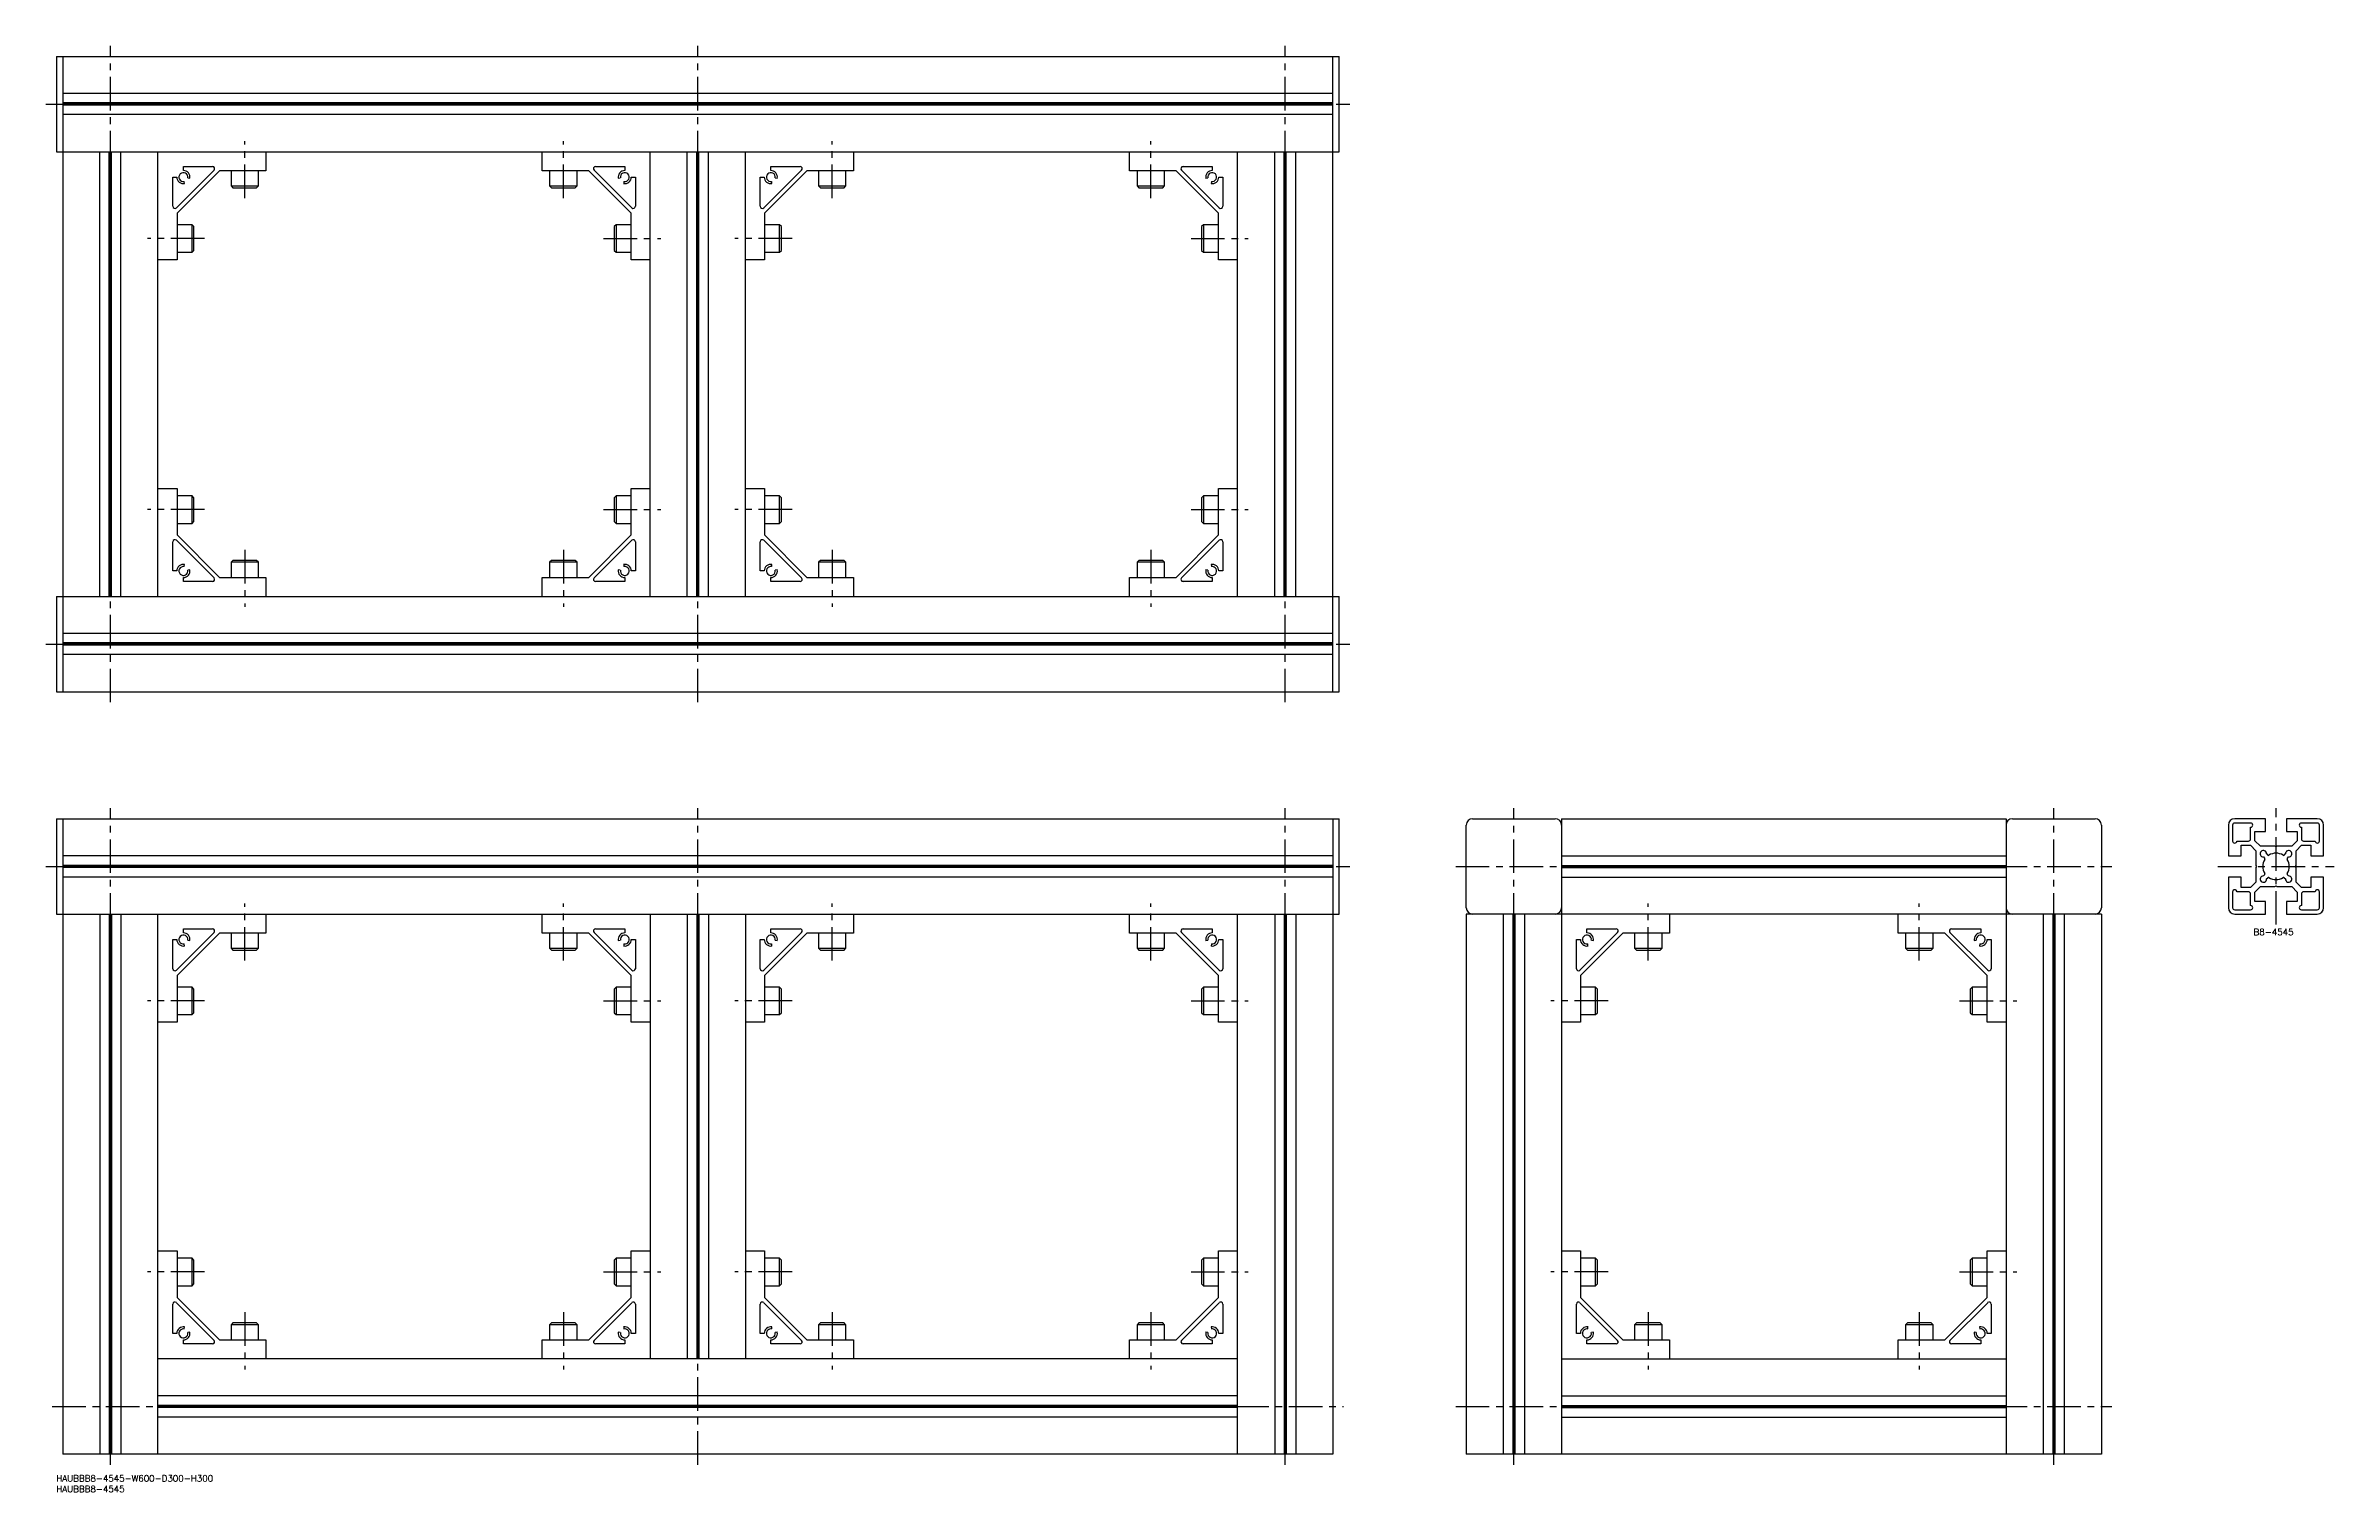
# Model space of a CAD drawing. Extents: x -5 to 1076, y -8 to 675.
import ezdxf

# ---------------------------------------------------------------- set-up
doc = ezdxf.new("R2010")
doc.units = 0
doc.header["$LTSCALE"] = 0.5
doc.linetypes.add('CENTER', pattern=[50.8, 31.75, -6.35, 6.35, -6.35])
for name, color, linetype in [('MSM_CENTER', 1, 'CENTER'), ('MSM_CONTINUOUS', 7, 'CONTINUOUS'), ('MSM_PART_NUMBER', 7, 'CONTINUOUS')]:
    doc.layers.add(name, color=color, linetype=linetype)
doc.styles.get("Standard").update_dxf_attribs({"font": 'txt.shx', "height": 3, "bigfont": 'bigfont.shx'})

# ---------------------------------------------------------------- blocks, each defined once
blk = doc.blocks.new('*U8')
at = {"layer": 'MSM_PART_NUMBER'}
blk.add_text('HAUBBB8-4545-W600-D300-H300', height=3, dxfattribs=at).set_placement((0, -3))
blk = doc.blocks.new('*U9')
at = {"layer": 'MSM_PART_NUMBER'}
blk.add_text('HAUBBB8-4545', height=3, dxfattribs=at).set_placement((0, -8))
blk = doc.blocks.new('*U10')
at = {"layer": 'MSM_PART_NUMBER'}
blk.add_text('B8-4545', height=3, dxfattribs=at).set_placement((1037.9, 255))

msp = doc.modelspace()

# ---------------------------------------------------------------- linework, layer by layer
at = {"layer": 'MSM_CENTER'}
for p, q in [((25.5, 365), (25.5, 675)), ((303, 365), (303, 675)), ((580.5, 365), (580.5, 675)), ((-5, 647.5), (611, 647.5)), ((89, 603), (89, 630)), ((239.5, 603), (239.5, 630)), ((366.5, 603), (366.5, 630)), ((517, 603), (517, 630)), ((70, 584), (43, 584)), ((258.5, 584), (285.5, 584)), ((347.5, 584), (320.5, 584)), ((536, 584), (563, 584)), ((70, 456), (43, 456)), ((258.5, 456), (285.5, 456)), ((347.5, 456), (320.5, 456)), ((536, 456), (563, 456)), ((89, 437), (89, 410)), ((239.5, 437), (239.5, 410)), ((366.5, 437), (366.5, 410)), ((517, 437), (517, 410)), ((-5, 392.5), (611, 392.5)), ((25.5, 5), (25.5, 315)), ((303, 5), (303, 315)), ((580.5, 5), (580.5, 315)), ((688.5, 5), (688.5, 315)), ((943.5, 5), (943.5, 315)), ((1048.5, 260), (1048.5, 315)), ((-5, 287.5), (611, 287.5)), ((661, 287.5), (971, 287.5)), ((1021, 287.5), (1076, 287.5)), ((89, 243), (89, 270)), ((239.5, 243), (239.5, 270)), ((366.5, 243), (366.5, 270)), ((517, 243), (517, 270)), ((752, 243), (752, 270)), ((880, 243), (880, 270)), ((70, 224), (43, 224)), ((258.5, 224), (285.5, 224)), ((347.5, 224), (320.5, 224)), ((536, 224), (563, 224)), ((733, 224), (706, 224)), ((899, 224), (926, 224)), ((70, 96), (43, 96)), ((258.5, 96), (285.5, 96)), ((347.5, 96), (320.5, 96)), ((536, 96), (563, 96)), ((733, 96), (706, 96)), ((899, 96), (926, 96)), ((89, 77), (89, 50)), ((239.5, 77), (239.5, 50)), ((366.5, 77), (366.5, 50)), ((517, 77), (517, 50)), ((752, 77), (752, 50)), ((880, 77), (880, 50)), ((-2, 32.5), (608, 32.5)), ((661, 32.5), (971, 32.5))]:
    msp.add_line(p, q, dxfattribs=at)
at = {"layer": 'MSM_CONTINUOUS'}
for p, q in [((0, 670), (606, 670)), ((0, 670), (0, 625)), ((3, 670), (3, 370)), ((603, 370), (603, 670)), ((606, 625), (606, 670)), ((603, 652.5), (3, 652.5)), ((603, 648), (3, 648)), ((603, 647.5), (3, 647.5)), ((603, 647), (3, 647)), ((603, 642.5), (3, 642.5)), ((0, 625), (606, 625)), ((20.5, 415), (20.5, 625)), ((25, 415), (25, 625)), ((25.5, 415), (25.5, 625)), ((26, 415), (26, 625)), ((30.5, 415), (30.5, 625)), ((48, 415), (48, 625)), ((74.5, 616.3), (56.7, 598.5)), ((60, 618), (73.8, 618)), ((60, 616.1), (60, 618)), ((99, 625), (99, 616)), ((229.5, 616), (229.5, 625)), ((271.8, 598.5), (254, 616.3)), ((254.7, 618), (268.5, 618)), ((268.5, 618), (268.5, 616.1)), ((280.5, 415), (280.5, 625)), ((298, 415), (298, 625)), ((302.5, 415), (302.5, 625)), ((303, 415), (303, 625)), ((303.5, 415), (303.5, 625)), ((308, 415), (308, 625)), ((325.5, 415), (325.5, 625)), ((352, 616.3), (334.2, 598.5)), ((337.5, 618), (351.3, 618)), ((337.5, 616.1), (337.5, 618)), ((376.5, 625), (376.5, 616)), ((507, 616), (507, 625)), ((549.3, 598.5), (531.5, 616.3)), ((532.2, 618), (546, 618)), ((546, 618), (546, 616.1)), ((558, 415), (558, 625)), ((575.5, 415), (575.5, 625)), ((580, 415), (580, 625)), ((580.5, 415), (580.5, 625)), ((581, 415), (581, 625)), ((585.5, 415), (585.5, 625)), ((55, 599.2), (55, 613)), ((55, 613), (56.9, 613)), ((77, 616), (57, 596)), ((60.5, 609.9), (60.4, 610.9)), ((62.1, 612.6), (63.1, 612.5)), ((99, 616), (77, 616)), ((82.5, 616), (82.5, 608.9)), ((82.5, 608.9), (83.4, 608)), ((82.5, 608.9), (95.5, 608.9)), ((83.4, 608), (94.6, 608)), ((94.6, 608), (95.5, 608.9)), ((95.5, 608.9), (95.5, 616)), ((251.5, 616), (229.5, 616)), ((233, 616), (233, 608.9)), ((233, 608.9), (233.9, 608)), ((233, 608.9), (246, 608.9)), ((233.9, 608), (245.1, 608)), ((245.1, 608), (246, 608.9)), ((246, 608.9), (246, 616)), ((271.5, 596), (251.5, 616)), ((265.4, 612.5), (266.4, 612.6)), ((268.1, 610.9), (268, 609.9)), ((271.6, 613), (273.5, 613)), ((273.5, 613), (273.5, 599.2)), ((332.5, 599.2), (332.5, 613)), ((332.5, 613), (334.4, 613)), ((354.5, 616), (334.5, 596)), ((338, 609.9), (337.9, 610.9)), ((339.6, 612.6), (340.6, 612.5)), ((376.5, 616), (354.5, 616)), ((360, 616), (360, 608.9)), ((360, 608.9), (360.9, 608)), ((360, 608.9), (373, 608.9)), ((360.9, 608), (372.1, 608)), ((372.1, 608), (373, 608.9)), ((373, 608.9), (373, 616)), ((529, 616), (507, 616)), ((510.5, 616), (510.5, 608.9)), ((510.5, 608.9), (511.4, 608)), ((510.5, 608.9), (523.5, 608.9)), ((511.4, 608), (522.6, 608)), ((522.6, 608), (523.5, 608.9)), ((523.5, 608.9), (523.5, 616)), ((549, 596), (529, 616)), ((542.9, 612.5), (543.9, 612.6)), ((545.6, 610.9), (545.5, 609.9)), ((549.1, 613), (551, 613)), ((551, 613), (551, 599.2)), ((57, 596), (57, 574)), ((271.5, 574), (271.5, 596)), ((334.5, 596), (334.5, 574)), ((549, 574), (549, 596)), ((64.1, 590.5), (57, 590.5)), ((65, 589.6), (64.1, 590.5)), ((64.1, 577.5), (64.1, 590.5)), ((65, 578.4), (65, 589.6)), ((264.4, 590.5), (263.5, 589.6)), ((263.5, 589.6), (263.5, 578.4)), ((271.5, 590.5), (264.4, 590.5)), ((264.4, 590.5), (264.4, 577.5)), ((341.6, 590.5), (334.5, 590.5)), ((342.5, 589.6), (341.6, 590.5)), ((341.6, 577.5), (341.6, 590.5)), ((342.5, 578.4), (342.5, 589.6)), ((541.9, 590.5), (541, 589.6)), ((541, 589.6), (541, 578.4)), ((549, 590.5), (541.9, 590.5)), ((541.9, 590.5), (541.9, 577.5)), ((57, 574), (48, 574)), ((57, 577.5), (64.1, 577.5)), ((64.1, 577.5), (65, 578.4)), ((263.5, 578.4), (264.4, 577.5)), ((264.4, 577.5), (271.5, 577.5)), ((280.5, 574), (271.5, 574)), ((334.5, 574), (325.5, 574)), ((334.5, 577.5), (341.6, 577.5)), ((341.6, 577.5), (342.5, 578.4)), ((541, 578.4), (541.9, 577.5)), ((541.9, 577.5), (549, 577.5)), ((558, 574), (549, 574)), ((48, 466), (57, 466)), ((57, 466), (57, 444)), ((271.5, 444), (271.5, 466)), ((271.5, 466), (280.5, 466)), ((325.5, 466), (334.5, 466)), ((334.5, 466), (334.5, 444)), ((549, 444), (549, 466)), ((549, 466), (558, 466)), ((64.1, 462.5), (57, 462.5)), ((65, 461.6), (64.1, 462.5)), ((64.1, 449.5), (64.1, 462.5)), ((65, 450.4), (65, 461.6)), ((264.4, 462.5), (263.5, 461.6)), ((263.5, 461.6), (263.5, 450.4)), ((271.5, 462.5), (264.4, 462.5)), ((264.4, 462.5), (264.4, 449.5)), ((341.6, 462.5), (334.5, 462.5)), ((342.5, 461.6), (341.6, 462.5)), ((341.6, 449.5), (341.6, 462.5)), ((342.5, 450.4), (342.5, 461.6)), ((541.9, 462.5), (541, 461.6)), ((541, 461.6), (541, 450.4)), ((549, 462.5), (541.9, 462.5)), ((541.9, 462.5), (541.9, 449.5)), ((57, 449.5), (64.1, 449.5)), ((57, 444), (77, 424)), ((64.1, 449.5), (65, 450.4)), ((251.5, 424), (271.5, 444)), ((263.5, 450.4), (264.4, 449.5)), ((264.4, 449.5), (271.5, 449.5)), ((334.5, 449.5), (341.6, 449.5)), ((334.5, 444), (354.5, 424)), ((341.6, 449.5), (342.5, 450.4)), ((529, 424), (549, 444)), ((541, 450.4), (541.9, 449.5)), ((541.9, 449.5), (549, 449.5)), ((55, 427), (55, 440.8)), ((56.7, 441.5), (74.5, 423.7)), ((254, 423.7), (271.8, 441.5)), ((273.5, 440.8), (273.5, 427)), ((332.5, 427), (332.5, 440.8)), ((334.2, 441.5), (352, 423.7)), ((531.5, 423.7), (549.3, 441.5)), ((551, 440.8), (551, 427)), ((56.9, 427), (55, 427)), ((60, 422), (60, 423.9)), ((73.8, 422), (60, 422)), ((60.4, 429.1), (60.5, 430.1)), ((63.1, 427.5), (62.1, 427.4)), ((77, 424), (99, 424)), ((83.4, 432), (82.5, 431.1)), ((82.5, 431.1), (82.5, 424)), ((95.5, 431.1), (82.5, 431.1)), ((94.6, 432), (83.4, 432)), ((95.5, 431.1), (94.6, 432)), ((95.5, 424), (95.5, 431.1)), ((99, 424), (99, 415)), ((229.5, 424), (251.5, 424)), ((229.5, 415), (229.5, 424)), ((233.9, 432), (233, 431.1)), ((233, 431.1), (233, 424)), ((246, 431.1), (233, 431.1)), ((245.1, 432), (233.9, 432)), ((246, 431.1), (245.1, 432)), ((246, 424), (246, 431.1)), ((268.5, 422), (254.7, 422)), ((266.4, 427.4), (265.4, 427.5)), ((268, 430.1), (268.1, 429.1)), ((268.5, 423.9), (268.5, 422)), ((273.5, 427), (271.6, 427)), ((334.4, 427), (332.5, 427)), ((337.5, 422), (337.5, 423.9)), ((351.3, 422), (337.5, 422)), ((337.9, 429.1), (338, 430.1)), ((340.6, 427.5), (339.6, 427.4)), ((354.5, 424), (376.5, 424)), ((360.9, 432), (360, 431.1)), ((360, 431.1), (360, 424)), ((373, 431.1), (360, 431.1)), ((372.1, 432), (360.9, 432)), ((373, 431.1), (372.1, 432)), ((373, 424), (373, 431.1)), ((376.5, 424), (376.5, 415)), ((507, 424), (529, 424)), ((507, 415), (507, 424)), ((511.4, 432), (510.5, 431.1)), ((510.5, 431.1), (510.5, 424)), ((523.5, 431.1), (510.5, 431.1)), ((522.6, 432), (511.4, 432)), ((523.5, 431.1), (522.6, 432)), ((523.5, 424), (523.5, 431.1)), ((546, 422), (532.2, 422)), ((543.9, 427.4), (542.9, 427.5)), ((545.5, 430.1), (545.6, 429.1)), ((546, 423.9), (546, 422)), ((551, 427), (549.1, 427)), ((0, 415), (606, 415)), ((0, 415), (0, 370)), ((606, 370), (606, 415)), ((603, 397.5), (3, 397.5)), ((603, 393), (3, 393)), ((603, 392.5), (3, 392.5)), ((603, 392), (3, 392)), ((603, 387.5), (3, 387.5)), ((0, 370), (606, 370)), ((0, 310), (606, 310)), ((0, 310), (0, 265)), ((3, 310), (3, 10)), ((603, 310), (603, 10)), ((606, 265), (606, 310)), ((666, 268), (666, 307)), ((669, 310), (708, 310)), ((711, 310), (711, 10)), ((711, 310), (921, 310)), ((921, 310), (921, 10)), ((924, 310), (963, 310)), ((966, 307), (966, 268)), ((1026, 307), (1026, 292.5)), ((1028, 307), (1028, 299.5)), ((1043.5, 310), (1029, 310)), ((1036.5, 308), (1029, 308)), ((1036.5, 300.5), (1036.5, 306)), ((1038.5, 299.6), (1038.5, 304)), ((1038.5, 304), (1043.5, 304)), ((1043.5, 304), (1043.5, 310)), ((1068, 310), (1053.5, 310)), ((1053.5, 310), (1053.5, 304)), ((1053.5, 304), (1058.5, 304)), ((1058.5, 304), (1058.5, 299.6)), ((1068, 308), (1060.5, 308)), ((1060.5, 306), (1060.5, 300.5)), ((1069, 299.5), (1069, 307)), ((1071, 292.5), (1071, 307)), ((603, 292.5), (3, 292.5)), ((711, 292.5), (921, 292.5)), ((1026, 292.5), (1032, 292.5)), ((1030, 299.5), (1035.5, 299.5)), ((1032, 292.5), (1032, 297.5)), ((1032, 297.5), (1036.4, 297.5)), ((1036.4, 297.5), (1039, 294.9)), ((1041.1, 297), (1038.5, 299.6)), ((1039, 294.9), (1039, 288)), ((1048, 297), (1041.1, 297)), ((1042.6, 292), (1043.1, 291.4)), ((1044.6, 292.9), (1044, 293.4)), ((1048.5, 296.7), (1048, 297)), ((1049, 297), (1048.5, 296.7)), ((1055.9, 297), (1049, 297)), ((1053, 293.4), (1052.4, 292.9)), ((1053.9, 291.4), (1054.4, 292)), ((1058.5, 299.6), (1055.9, 297)), ((1058, 294.9), (1060.6, 297.5)), ((1058, 288), (1058, 294.9)), ((1060.6, 297.5), (1065, 297.5)), ((1061.5, 299.5), (1067, 299.5)), ((1065, 297.5), (1065, 292.5)), ((1065, 292.5), (1071, 292.5)), ((603, 288), (3, 288)), ((603, 287.5), (3, 287.5)), ((603, 287), (3, 287)), ((603, 282.5), (3, 282.5)), ((711, 288), (921, 288)), ((711, 287.5), (921, 287.5)), ((711, 287), (921, 287)), ((711, 282.5), (921, 282.5)), ((1032, 282.5), (1026, 282.5)), ((1026, 282.5), (1026, 268)), ((1032, 277.5), (1032, 282.5)), ((1039, 288), (1039.3, 287.5)), ((1039.3, 287.5), (1039, 287)), ((1039, 287), (1039, 280.1)), ((1043.1, 283.6), (1042.6, 283)), ((1044, 281.6), (1044.6, 282.1)), ((1052.4, 282.1), (1053, 281.6)), ((1054.4, 283), (1053.9, 283.6)), ((1057.7, 287.5), (1058, 288)), ((1058, 287), (1057.7, 287.5)), ((1058, 280.1), (1058, 287)), ((1071, 282.5), (1065, 282.5)), ((1065, 282.5), (1065, 277.5)), ((1071, 268), (1071, 282.5)), ((1028, 275.5), (1028, 268)), ((1035.5, 275.5), (1030, 275.5)), ((1036.4, 277.5), (1032, 277.5)), ((1039, 280.1), (1036.4, 277.5)), ((1036.5, 269), (1036.5, 274.5)), ((1038.5, 275.4), (1041.1, 278)), ((1038.5, 271), (1038.5, 275.4)), ((1043.5, 271), (1038.5, 271)), ((1041.1, 278), (1048, 278)), ((1043.5, 265), (1043.5, 271)), ((1048, 278), (1048.5, 278.3)), ((1048.5, 278.3), (1049, 278)), ((1049, 278), (1055.9, 278)), ((1058.5, 271), (1053.5, 271)), ((1053.5, 271), (1053.5, 265)), ((1055.9, 278), (1058.5, 275.4)), ((1060.6, 277.5), (1058, 280.1)), ((1058.5, 275.4), (1058.5, 271)), ((1060.5, 274.5), (1060.5, 269)), ((1065, 277.5), (1060.6, 277.5)), ((1067, 275.5), (1061.5, 275.5)), ((1069, 268), (1069, 275.5)), ((0, 265), (606, 265)), ((20.5, 265), (20.5, 10)), ((25, 265), (25, 10)), ((25.5, 265), (25.5, 10)), ((26, 265), (26, 10)), ((30.5, 265), (30.5, 10)), ((48, 10), (48, 265)), ((99, 265), (99, 256)), ((229.5, 256), (229.5, 265)), ((280.5, 265), (280.5, 55)), ((298, 265), (298, 55)), ((302.5, 265), (302.5, 55)), ((303, 265), (303, 55)), ((303.5, 265), (303.5, 55)), ((308, 265), (308, 55)), ((325.5, 265), (325.5, 55)), ((376.5, 265), (376.5, 256)), ((507, 256), (507, 265)), ((558, 10), (558, 265)), ((575.5, 265), (575.5, 10)), ((580, 265), (580, 10)), ((580.5, 265), (580.5, 10)), ((581, 265), (581, 10)), ((585.5, 265), (585.5, 10)), ((966, 265), (666, 265)), ((666, 265), (666, 10)), ((683.5, 265), (683.5, 10)), ((688, 265), (688, 10)), ((688.5, 265), (688.5, 10)), ((689, 265), (689, 10)), ((693.5, 265), (693.5, 10)), ((762, 265), (762, 256)), ((870, 256), (870, 265)), ((938.5, 265), (938.5, 10)), ((943, 265), (943, 10)), ((943.5, 265), (943.5, 10)), ((944, 265), (944, 10)), ((948.5, 265), (948.5, 10)), ((966, 265), (966, 10)), ((1029, 267), (1036.5, 267)), ((1029, 265), (1043.5, 265)), ((1053.5, 265), (1068, 265)), ((1060.5, 267), (1068, 267)), ((55, 239.2), (55, 253)), ((55, 253), (56.9, 253)), ((74.5, 256.3), (56.7, 238.5)), ((77, 256), (57, 236)), ((60, 258), (73.8, 258)), ((60, 256.1), (60, 258)), ((60.5, 249.9), (60.4, 250.9)), ((62.1, 252.6), (63.1, 252.5)), ((99, 256), (77, 256)), ((82.5, 256), (82.5, 248.9)), ((82.5, 248.9), (83.4, 248)), ((82.5, 248.9), (95.5, 248.9)), ((94.6, 248), (95.5, 248.9)), ((95.5, 248.9), (95.5, 256)), ((251.5, 256), (229.5, 256)), ((233, 256), (233, 248.9)), ((233, 248.9), (233.9, 248)), ((233, 248.9), (246, 248.9)), ((245.1, 248), (246, 248.9)), ((246, 248.9), (246, 256)), ((271.5, 236), (251.5, 256)), ((271.8, 238.5), (254, 256.3)), ((254.7, 258), (268.5, 258)), ((265.4, 252.5), (266.4, 252.6)), ((268.1, 250.9), (268, 249.9)), ((268.5, 258), (268.5, 256.1)), ((271.6, 253), (273.5, 253)), ((273.5, 253), (273.5, 239.2)), ((332.5, 239.2), (332.5, 253)), ((332.5, 253), (334.4, 253)), ((352, 256.3), (334.2, 238.5)), ((354.5, 256), (334.5, 236)), ((337.5, 258), (351.3, 258)), ((337.5, 256.1), (337.5, 258)), ((338, 249.9), (337.9, 250.9)), ((339.6, 252.6), (340.6, 252.5)), ((376.5, 256), (354.5, 256)), ((360, 256), (360, 248.9)), ((360, 248.9), (360.9, 248)), ((360, 248.9), (373, 248.9)), ((372.1, 248), (373, 248.9)), ((373, 248.9), (373, 256)), ((529, 256), (507, 256)), ((510.5, 256), (510.5, 248.9)), ((510.5, 248.9), (511.4, 248)), ((510.5, 248.9), (523.5, 248.9)), ((522.6, 248), (523.5, 248.9)), ((523.5, 248.9), (523.5, 256)), ((549, 236), (529, 256)), ((549.3, 238.5), (531.5, 256.3)), ((532.2, 258), (546, 258)), ((542.9, 252.5), (543.9, 252.6)), ((545.6, 250.9), (545.5, 249.9)), ((546, 258), (546, 256.1)), ((549.1, 253), (551, 253)), ((551, 253), (551, 239.2)), ((718, 239.2), (718, 253)), ((718, 253), (719.9, 253)), ((737.5, 256.3), (719.7, 238.5)), ((740, 256), (720, 236)), ((723, 258), (736.8, 258)), ((723, 256.1), (723, 258)), ((723.5, 249.9), (723.4, 250.9)), ((725.1, 252.6), (726.1, 252.5)), ((762, 256), (740, 256)), ((745.5, 256), (745.5, 248.9)), ((745.5, 248.9), (746.4, 248)), ((745.5, 248.9), (758.5, 248.9)), ((757.6, 248), (758.5, 248.9)), ((758.5, 248.9), (758.5, 256)), ((892, 256), (870, 256)), ((873.5, 256), (873.5, 248.9)), ((873.5, 248.9), (874.4, 248)), ((873.5, 248.9), (886.5, 248.9)), ((885.6, 248), (886.5, 248.9)), ((886.5, 248.9), (886.5, 256)), ((912, 236), (892, 256)), ((912.3, 238.5), (894.5, 256.3)), ((895.2, 258), (909, 258)), ((905.9, 252.5), (906.9, 252.6)), ((908.6, 250.9), (908.5, 249.9)), ((909, 258), (909, 256.1)), ((912.1, 253), (914, 253)), ((914, 253), (914, 239.2)), ((83.4, 248), (94.6, 248)), ((233.9, 248), (245.1, 248)), ((360.9, 248), (372.1, 248)), ((511.4, 248), (522.6, 248)), ((746.4, 248), (757.6, 248)), ((874.4, 248), (885.6, 248)), ((57, 236), (57, 214)), ((64.1, 230.5), (57, 230.5)), ((65, 229.6), (64.1, 230.5)), ((64.1, 217.5), (64.1, 230.5)), ((65, 218.4), (65, 229.6)), ((264.4, 230.5), (263.5, 229.6)), ((263.5, 229.6), (263.5, 218.4)), ((271.5, 230.5), (264.4, 230.5)), ((264.4, 230.5), (264.4, 217.5)), ((271.5, 214), (271.5, 236)), ((334.5, 236), (334.5, 214)), ((341.6, 230.5), (334.5, 230.5)), ((342.5, 229.6), (341.6, 230.5)), ((341.6, 217.5), (341.6, 230.5)), ((342.5, 218.4), (342.5, 229.6)), ((541.9, 230.5), (541, 229.6)), ((541, 229.6), (541, 218.4)), ((549, 230.5), (541.9, 230.5)), ((541.9, 230.5), (541.9, 217.5)), ((549, 214), (549, 236)), ((720, 236), (720, 214)), ((727.1, 230.5), (720, 230.5)), ((728, 229.6), (727.1, 230.5)), ((727.1, 217.5), (727.1, 230.5)), ((728, 218.4), (728, 229.6)), ((904.9, 230.5), (904, 229.6)), ((904, 229.6), (904, 218.4)), ((912, 230.5), (904.9, 230.5)), ((904.9, 230.5), (904.9, 217.5)), ((912, 214), (912, 236)), ((57, 217.5), (64.1, 217.5)), ((64.1, 217.5), (65, 218.4)), ((263.5, 218.4), (264.4, 217.5)), ((264.4, 217.5), (271.5, 217.5)), ((334.5, 217.5), (341.6, 217.5)), ((341.6, 217.5), (342.5, 218.4)), ((541, 218.4), (541.9, 217.5)), ((541.9, 217.5), (549, 217.5)), ((720, 217.5), (727.1, 217.5)), ((727.1, 217.5), (728, 218.4)), ((904, 218.4), (904.9, 217.5)), ((904.9, 217.5), (912, 217.5)), ((57, 214), (48, 214)), ((280.5, 214), (271.5, 214)), ((334.5, 214), (325.5, 214)), ((558, 214), (549, 214)), ((720, 214), (711, 214)), ((921, 214), (912, 214)), ((48, 106), (57, 106)), ((57, 106), (57, 84)), ((64.1, 102.5), (57, 102.5)), ((65, 101.6), (64.1, 102.5)), ((64.1, 89.5), (64.1, 102.5)), ((65, 90.4), (65, 101.6)), ((264.4, 102.5), (263.5, 101.6)), ((263.5, 101.6), (263.5, 90.4)), ((271.5, 102.5), (264.4, 102.5)), ((264.4, 102.5), (264.4, 89.5)), ((271.5, 84), (271.5, 106)), ((271.5, 106), (280.5, 106)), ((325.5, 106), (334.5, 106)), ((334.5, 106), (334.5, 84)), ((341.6, 102.5), (334.5, 102.5)), ((342.5, 101.6), (341.6, 102.5)), ((341.6, 89.5), (341.6, 102.5)), ((342.5, 90.4), (342.5, 101.6)), ((541.9, 102.5), (541, 101.6)), ((541, 101.6), (541, 90.4)), ((549, 102.5), (541.9, 102.5)), ((541.9, 102.5), (541.9, 89.5)), ((549, 84), (549, 106)), ((549, 106), (558, 106)), ((711, 106), (720, 106)), ((720, 106), (720, 84)), ((727.1, 102.5), (720, 102.5)), ((728, 101.6), (727.1, 102.5)), ((727.1, 89.5), (727.1, 102.5)), ((728, 90.4), (728, 101.6)), ((904.9, 102.5), (904, 101.6)), ((904, 101.6), (904, 90.4)), ((912, 102.5), (904.9, 102.5)), ((904.9, 102.5), (904.9, 89.5)), ((912, 84), (912, 106)), ((912, 106), (921, 106)), ((57, 89.5), (64.1, 89.5)), ((64.1, 89.5), (65, 90.4)), ((263.5, 90.4), (264.4, 89.5)), ((264.4, 89.5), (271.5, 89.5)), ((334.5, 89.5), (341.6, 89.5)), ((341.6, 89.5), (342.5, 90.4)), ((541, 90.4), (541.9, 89.5)), ((541.9, 89.5), (549, 89.5)), ((720, 89.5), (727.1, 89.5)), ((727.1, 89.5), (728, 90.4)), ((904, 90.4), (904.9, 89.5)), ((904.9, 89.5), (912, 89.5)), ((55, 67), (55, 80.8)), ((56.7, 81.5), (74.5, 63.7)), ((57, 84), (77, 64)), ((251.5, 64), (271.5, 84)), ((254, 63.7), (271.8, 81.5)), ((273.5, 80.8), (273.5, 67)), ((332.5, 67), (332.5, 80.8)), ((334.2, 81.5), (352, 63.7)), ((334.5, 84), (354.5, 64)), ((529, 64), (549, 84)), ((531.5, 63.7), (549.3, 81.5)), ((551, 80.8), (551, 67)), ((718, 67), (718, 80.8)), ((719.7, 81.5), (737.5, 63.7)), ((720, 84), (740, 64)), ((892, 64), (912, 84)), ((894.5, 63.7), (912.3, 81.5)), ((914, 80.8), (914, 67)), ((56.9, 67), (55, 67)), ((60.4, 69.1), (60.5, 70.1)), ((63.1, 67.5), (62.1, 67.4)), ((83.4, 72), (82.5, 71.1)), ((82.5, 71.1), (82.5, 64)), ((95.5, 71.1), (82.5, 71.1)), ((94.6, 72), (83.4, 72)), ((95.5, 71.1), (94.6, 72)), ((95.5, 64), (95.5, 71.1)), ((233.9, 72), (233, 71.1)), ((233, 71.1), (233, 64)), ((246, 71.1), (233, 71.1)), ((245.1, 72), (233.9, 72)), ((246, 71.1), (245.1, 72)), ((246, 64), (246, 71.1)), ((266.4, 67.4), (265.4, 67.5)), ((268, 70.1), (268.1, 69.1)), ((273.5, 67), (271.6, 67)), ((334.4, 67), (332.5, 67)), ((337.9, 69.1), (338, 70.1)), ((340.6, 67.5), (339.6, 67.4)), ((360.9, 72), (360, 71.1)), ((360, 71.1), (360, 64)), ((373, 71.1), (360, 71.1)), ((372.1, 72), (360.9, 72)), ((373, 71.1), (372.1, 72)), ((373, 64), (373, 71.1)), ((511.4, 72), (510.5, 71.1)), ((510.5, 71.1), (510.5, 64)), ((523.5, 71.1), (510.5, 71.1)), ((522.6, 72), (511.4, 72)), ((523.5, 71.1), (522.6, 72)), ((523.5, 64), (523.5, 71.1)), ((543.9, 67.4), (542.9, 67.5)), ((545.5, 70.1), (545.6, 69.1)), ((551, 67), (549.1, 67)), ((719.9, 67), (718, 67)), ((723.4, 69.1), (723.5, 70.1)), ((726.1, 67.5), (725.1, 67.4)), ((746.4, 72), (745.5, 71.1)), ((745.5, 71.1), (745.5, 64)), ((758.5, 71.1), (745.5, 71.1)), ((757.6, 72), (746.4, 72)), ((758.5, 71.1), (757.6, 72)), ((758.5, 64), (758.5, 71.1)), ((874.4, 72), (873.5, 71.1)), ((873.5, 71.1), (873.5, 64)), ((886.5, 71.1), (873.5, 71.1)), ((885.6, 72), (874.4, 72)), ((886.5, 71.1), (885.6, 72)), ((886.5, 64), (886.5, 71.1)), ((906.9, 67.4), (905.9, 67.5)), ((908.5, 70.1), (908.6, 69.1)), ((914, 67), (912.1, 67)), ((558, 55), (48, 55)), ((60, 62), (60, 63.9)), ((73.8, 62), (60, 62)), ((77, 64), (99, 64)), ((99, 64), (99, 55)), ((229.5, 64), (251.5, 64)), ((229.5, 55), (229.5, 64)), ((268.5, 62), (254.7, 62)), ((268.5, 63.9), (268.5, 62)), ((337.5, 62), (337.5, 63.9)), ((351.3, 62), (337.5, 62)), ((354.5, 64), (376.5, 64)), ((376.5, 64), (376.5, 55)), ((507, 64), (529, 64)), ((507, 55), (507, 64)), ((546, 62), (532.2, 62)), ((546, 63.9), (546, 62)), ((711, 55), (921, 55)), ((723, 62), (723, 63.9)), ((736.8, 62), (723, 62)), ((740, 64), (762, 64)), ((762, 64), (762, 55)), ((870, 64), (892, 64)), ((870, 55), (870, 64)), ((909, 62), (895.2, 62)), ((909, 63.9), (909, 62)), ((558, 37.5), (48, 37.5)), ((558, 33), (48, 33)), ((558, 32.5), (48, 32.5)), ((711, 37.5), (921, 37.5)), ((711, 33), (921, 33)), ((711, 32.5), (921, 32.5)), ((558, 32), (48, 32)), ((558, 27.5), (48, 27.5)), ((711, 32), (921, 32)), ((711, 27.5), (921, 27.5)), ((603, 10), (3, 10)), ((966, 10), (666, 10))]:
    msp.add_line(p, q, dxfattribs=at)
for centre, radius, start, end in [((73.8, 617), 1, 315, 90), ((254.7, 617), 1, 90, 225), ((351.3, 617), 1, 315, 90), ((532.2, 617), 1, 90, 225), ((60, 613), 3.1, 180, 280), ((60, 613), 2.1, 350, 280), ((60, 613), 3.1, 350, 90), ((268.5, 613), 3.1, 90, 190), ((268.5, 613), 2.1, 260, 190), ((268.5, 613), 3.1, 260, 0), ((337.5, 613), 3.1, 180, 280), ((337.5, 613), 2.1, 350, 280), ((337.5, 613), 3.1, 350, 90), ((546, 613), 3.1, 90, 190), ((546, 613), 2.1, 260, 190), ((546, 613), 3.1, 260, 0), ((56, 599.2), 1, 180, 315), ((272.5, 599.2), 1, 225, 0), ((333.5, 599.2), 1, 180, 315), ((550, 599.2), 1, 225, 0), ((56, 440.8), 1, 45, 180), ((272.5, 440.8), 1, 0, 135), ((333.5, 440.8), 1, 45, 180), ((550, 440.8), 1, 0, 135), ((60, 427), 3.1, 80, 180), ((60, 427), 2.1, 80, 10), ((60, 427), 3.1, 270, 10), ((73.8, 423), 1, 270, 45), ((254.7, 423), 1, 135, 270), ((268.5, 427), 3.1, 170, 270), ((268.5, 427), 2.1, 170, 100), ((268.5, 427), 3.1, 0, 100), ((337.5, 427), 3.1, 80, 180), ((337.5, 427), 2.1, 80, 10), ((337.5, 427), 3.1, 270, 10), ((351.3, 423), 1, 270, 45), ((532.2, 423), 1, 135, 270), ((546, 427), 3.1, 170, 270), ((546, 427), 2.1, 170, 100), ((546, 427), 3.1, 0, 100), ((669, 307), 3, 90, 180), ((708, 307), 3, 0, 90), ((924, 307), 3, 90, 180), ((963, 307), 3, 0, 90), ((1029, 307), 3, 90, 180), ((1029, 307), 1, 90, 180), ((1036.5, 307), 1, 270, 90), ((1060.5, 307), 1, 90, 270), ((1068, 307), 3, 0, 90), ((1068, 307), 1, 0, 90), ((1029, 299.5), 1, 180, 0), ((1035.5, 300.5), 1, 270, 0), ((1042.5, 293.5), 1.5, 356.8103, 273.1897), ((1044.9, 293.2), 0.5, 225, 302.1604), ((1048.5, 287.5), 6.25, 57.8396, 122.1604), ((1052.1, 293.2), 0.5, 237.8396, 315), ((1054.5, 293.5), 1.5, 266.8103, 183.1897), ((1061.5, 300.5), 1, 180, 270), ((1068, 299.5), 1, 180, 0), ((1042.5, 281.5), 1.5, 86.8103, 3.1897), ((1048.5, 287.5), 6.25, 147.8396, 212.1604), ((1042.8, 291.1), 0.5, 327.8396, 45), ((1042.8, 283.9), 0.5, 315, 32.1604), ((1044.9, 281.8), 0.5, 57.8396, 135), ((1048.5, 287.5), 6.25, 237.8396, 302.1604), ((1052.1, 281.8), 0.5, 45, 122.1604), ((1054.5, 281.5), 1.5, 176.8103, 93.1897), ((1054.2, 291.1), 0.5, 135, 212.1604), ((1054.2, 283.9), 0.5, 147.8396, 225), ((1048.5, 287.5), 6.25, 327.8396, 32.1604), ((1029, 275.5), 1, 0, 180), ((1035.5, 274.5), 1, 0, 90), ((1061.5, 274.5), 1, 90, 180), ((1068, 275.5), 1, 0, 180), ((669, 268), 3, 180, 270), ((708, 268), 3, 270, 0), ((924, 268), 3, 180, 270), ((963, 268), 3, 270, 0), ((1029, 268), 3, 180, 270), ((1029, 268), 1, 180, 270), ((1036.5, 268), 1, 270, 90), ((1060.5, 268), 1, 90, 270), ((1068, 268), 1, 270, 0), ((1068, 268), 3, 270, 0), ((60, 253), 3.1, 180, 280), ((60, 253), 2.1, 350, 280), ((60, 253), 3.1, 350, 90), ((73.8, 257), 1, 315, 90), ((254.7, 257), 1, 90, 225), ((268.5, 253), 3.1, 90, 190), ((268.5, 253), 2.1, 260, 190), ((268.5, 253), 3.1, 260, 0), ((337.5, 253), 3.1, 180, 280), ((337.5, 253), 2.1, 350, 280), ((337.5, 253), 3.1, 350, 90), ((351.3, 257), 1, 315, 90), ((532.2, 257), 1, 90, 225), ((546, 253), 3.1, 90, 190), ((546, 253), 2.1, 260, 190), ((546, 253), 3.1, 260, 0), ((723, 253), 3.1, 180, 280), ((723, 253), 2.1, 350, 280), ((723, 253), 3.1, 350, 90), ((736.8, 257), 1, 315, 90), ((895.2, 257), 1, 90, 225), ((909, 253), 3.1, 90, 190), ((909, 253), 2.1, 260, 190), ((909, 253), 3.1, 260, 0), ((56, 239.2), 1, 180, 315), ((272.5, 239.2), 1, 225, 0), ((333.5, 239.2), 1, 180, 315), ((550, 239.2), 1, 225, 0), ((719, 239.2), 1, 180, 315), ((913, 239.2), 1, 225, 0), ((56, 80.8), 1, 45, 180), ((272.5, 80.8), 1, 0, 135), ((333.5, 80.8), 1, 45, 180), ((550, 80.8), 1, 0, 135), ((719, 80.8), 1, 45, 180), ((913, 80.8), 1, 0, 135), ((60, 67), 3.1, 80, 180), ((60, 67), 2.1, 80, 10), ((60, 67), 3.1, 270, 10), ((268.5, 67), 3.1, 170, 270), ((268.5, 67), 2.1, 170, 100), ((268.5, 67), 3.1, 0, 100), ((337.5, 67), 3.1, 80, 180), ((337.5, 67), 2.1, 80, 10), ((337.5, 67), 3.1, 270, 10), ((546, 67), 3.1, 170, 270), ((546, 67), 2.1, 170, 100), ((546, 67), 3.1, 0, 100), ((723, 67), 3.1, 80, 180), ((723, 67), 2.1, 80, 10), ((723, 67), 3.1, 270, 10), ((909, 67), 3.1, 170, 270), ((909, 67), 2.1, 170, 100), ((909, 67), 3.1, 0, 100), ((73.8, 63), 1, 270, 45), ((254.7, 63), 1, 135, 270), ((351.3, 63), 1, 270, 45), ((532.2, 63), 1, 135, 270), ((736.8, 63), 1, 270, 45), ((895.2, 63), 1, 135, 270)]:
    msp.add_arc(centre, radius, start, end, dxfattribs=at)

# ---------------------------------------------------------------- block references
for name in ['*U10', '*U8', '*U9']:
    msp.add_blockref(name, (0, 0), dxfattribs=at)

doc.saveas('drawing.dxf')
